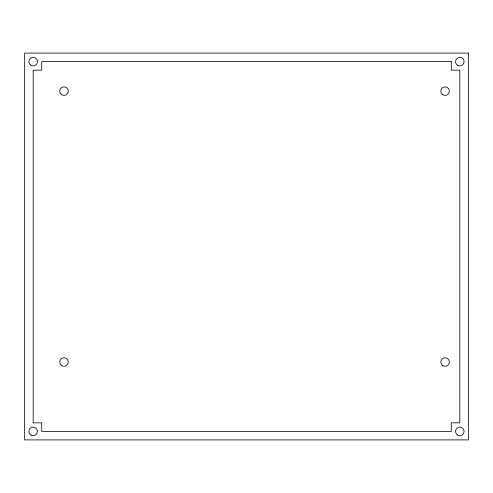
<?xml version="1.0" encoding="UTF-8"?>
<svg xmlns="http://www.w3.org/2000/svg" width="493" height="493" viewBox="0 0 493 493"><rect width="100%" height="100%" fill="white"/><g stroke="black" fill="none" stroke-linecap="round" stroke-linejoin="round"><path stroke-width="0.74" d="M468.35 53.09L24.65 53.09L24.65 439.91L468.35 439.91L468.35 53.09M451.286 61.625L41.714 61.625L41.714 70.16L33.185 70.16L33.185 422.84L41.714 422.84L41.714 431.375L451.286 431.375L451.286 422.84L459.815 422.84L459.815 70.16L451.286 70.16L451.286 61.625M61.471 94.564A4.264 4.264 0 0 0 68.25 91.624A4.264 4.264 0 0 0 62.321 87.224A4.264 4.264 0 0 0 61.471 94.564M61.378 365.381A4.264 4.264 0 0 0 68.237 362.62A4.264 4.264 0 0 0 62.426 358.06A4.264 4.264 0 0 0 61.378 365.381M442.911 94.81A4.264 4.264 0 0 0 449.351 91.18A4.264 4.264 0 0 0 442.991 87.421A4.264 4.264 0 0 0 442.911 94.81M442.948 365.714A4.264 4.264 0 0 0 449.351 362.022A4.264 4.264 0 0 0 442.948 358.325A4.264 4.264 0 0 0 442.948 365.714M30.381 64.842A4.264 4.264 0 0 0 37.369 62.438A4.264 4.264 0 0 0 31.792 57.589A4.264 4.264 0 0 0 30.381 64.842M31.047 435.072A4.264 4.264 0 0 0 37.45 431.375A4.264 4.264 0 0 0 31.047 427.677A4.264 4.264 0 0 0 31.047 435.072M457.677 435.066A4.264 4.264 0 0 0 464.086 431.381A4.264 4.264 0 0 0 457.689 427.677A4.264 4.264 0 0 0 457.677 435.066M457.683 65.322A4.264 4.264 0 0 0 464.086 61.625A4.264 4.264 0 0 0 457.683 57.927A4.264 4.264 0 0 0 457.683 65.322"/></g></svg>
